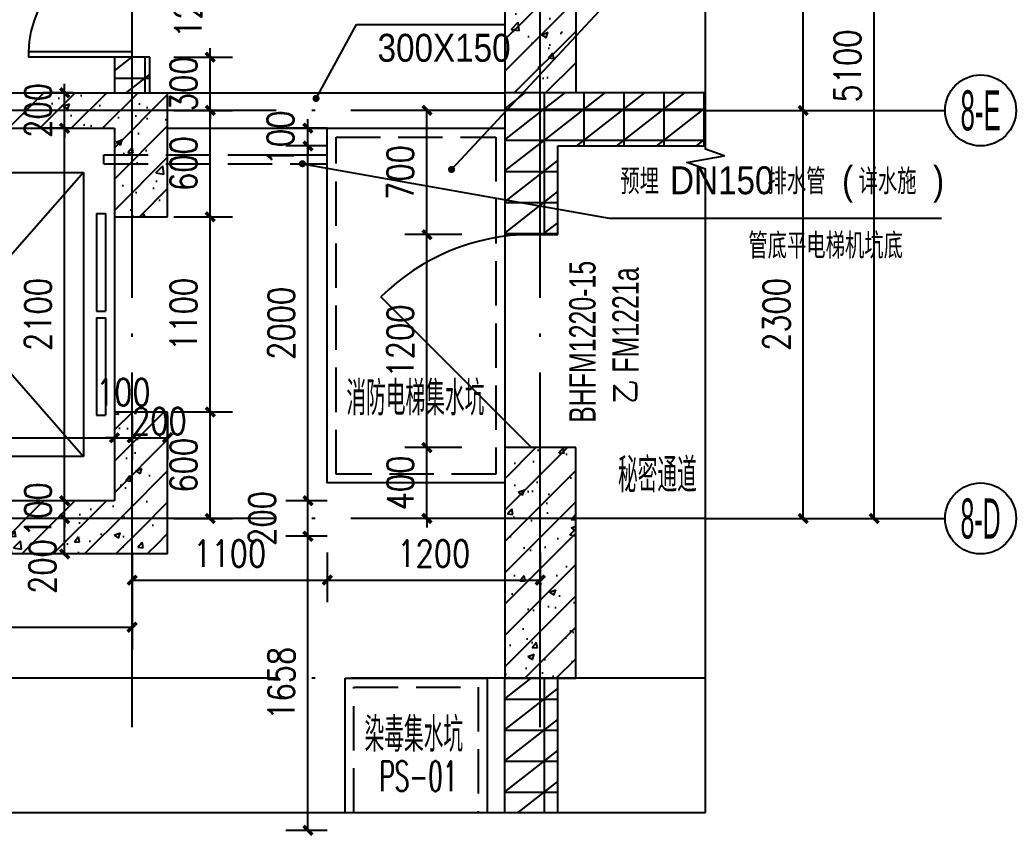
# Model space of a CAD drawing. Extents: x 718358 to 1668613, y -348838 to -159582.
# Drawn here: x 762019 to 767634, y -245596 to -240996 of the extents above; entities that cross this region are included whole.
import ezdxf
from ezdxf.enums import TextEntityAlignment as Align

# ---------------------------------------------------------------- set-up
doc = ezdxf.new("R2010")
doc.units = 0
doc.header["$LTSCALE"] = 1000
doc.linetypes.add('DASH', pattern=[0.35, 0.25, -0.1])
doc.linetypes.add('DOTE', pattern=[2.42, 2, -0.2, 0.02, -0.2])
for name, color, linetype in [('地下室排水', 44, 'Continuous'), ('建-墙体', 2, 'Continuous'), ('建-尺寸', 73, 'Continuous'), ('建-引出', 3, 'Continuous'), ('建-影线', 8, 'Continuous'), ('建-房间名', 7, 'Continuous'), ('建-柱子', 6, 'Continuous'), ('建-楼梯', 4, 'Continuous'), ('建-符号', 3, 'Continuous'), ('建-符号说明', 7, 'Continuous'), ('建-轴标', 3, 'Continuous'), ('建-轴网', 14, 'DOTE'), ('建-门', 4, 'Continuous'), ('建-门窗', 4, 'Continuous'), ('建-门窗-编号', 7, 'Continuous')]:
    doc.layers.add(name, color=color, linetype=linetype)
doc.styles.add('_TCH_AXIS', font='gt宽度调整.shx', dxfattribs={"bigfont": 'gt国标汉字.shx'})
doc.styles.add('_TCH_DIM', font='gt单线西文.shx', dxfattribs={"width": 0.8, "bigfont": 'gt单线中文.shx'})
doc.styles.add('_TCH_WINDOW', font='gt单线西文.shx', dxfattribs={"height": 3.5, "bigfont": 'gt单线中文.shx'})
doc.styles.add('DIM_FONT', font='SIMPLEX.shx', dxfattribs={"width": 0.8, "bigfont": 'GBCBIG.shx'})
doc.dimstyles.new('DIMN50', dxfattribs={"dimscale": 0.5, "dimtxt": 300, "dimasz": 100, "dimexe": 250, "dimexo": 300, "dimgap": 150, "dimtad": 1, "dimdec": 0, "dimzin": 0, "dimdsep": 46, "dimtxsty": 'DIM_FONT', "dimblk": 'ARCHTICK', "dimcen": 0.09, "dimdle": 1, "dimclrt": 7, "dimazin": 2, "dimtfac": 1, "dimtdec": 0, "dimtix": 1, "dimtmove": 2, "dimatfit": 3, "dimldrblk": 'ARCHTICK', "dimfxl": 1, "dimtolj": 1, "dimtzin": 0, "dimarcsym": 0})
pattern_1 = [(45, (0, 0), (-88.388348, 88.388348), []), (50, (0, 0), (358.63009, -31.37607), [37.5, -412.5]), (355, (0, 0), (-69.37567, 376.09607), [30, -330]), (100.4514, (29.9, -2.6), (289.25469, 344.71977), [31.8701, -350.57106]), (46.1842, (0, 100), (533.62052, -82.7595), [56.25, -618.75]), (96.6356, (44.47, 93.1), (467.33135, 487.05894), [47.80514, -525.8565]), (351.1842, (0, 100), (467.33097, 487.0593), [45, -495]), (21, (50, 75), (298.45353, -201.30945), [37.5, -412.5]), (326, (50, 75), (121.65767, 362.57502), [30, -330]), (71.4514, (74.87, 58.22), (420.11131, 161.26525), [31.8701, -350.57106]), (37.5, (0, 0), (6.079928, 166.446927), [0, -326, 0, -335, 0, -331.25]), (7.5, (0, 0), (131.53477, 197.205856), [0, -191, 0, -318.5, 0, -126.25]), (327.5, (-111.5, 0), (266.911218, -11.277436), [0, -125, 0, -390, 0, -517.5]), (317.5, (-161.5, 0), (291.593085, 50.05249), [0, -162.5, 0, -259, 0, -367.5])]
pattern_2 = [(0, (0, 0), (0, 175), []), (37.875, (200, 0), (-84.807639, 109.038328), []), (90, (200, 0), (-225, 1e-14), [])]

# ---------------------------------------------------------------- blocks, each defined once
blk = doc.blocks.new('_ArchTick')
at = {"color": 0, "linetype": 'ByBlock', "const_width": 0.4}
blk.add_lwpolyline([(-0.5, -0.5), (0.5, 0.5)], dxfattribs=at)
blk = doc.blocks.new('*D3057')
at = {"layer": 'Defpoints', "color": 0, "transparency": 16777216}
for p in [(762271.4, -243806.6), (762468.7, -243806.6), (762468.7, -244006.5)]:
    blk.add_point(p, dxfattribs=at)
at = {"layer": '建-尺寸', "color": 0, "lineweight": -2, "transparency": 16777216}
for p, q in [((762318.7, -243806.6), (762146.4, -243806.6)), ((762271.4, -244007), (762271.4, -243806.1)), ((762318.7, -244006.5), (762146.4, -244006.5))]:
    blk.add_line(p, q, dxfattribs=at)
at = {"layer": '建-尺寸', "color": 0, "lineweight": -2, "transparency": 16777216, "xscale": 50, "yscale": 50, "zscale": 50}
for p, rotation in [((762271.4, -243806.6), 90), ((762271.4, -244006.5), 270)]:
    blk.add_blockref('_ArchTick', p, dxfattribs=dict(at, rotation=rotation))
at = {"layer": '建-尺寸', "color": 7, "transparency": 16777216, "insert": (762146.4, -244077.4), "char_height": 150, "attachment_point": 5, "rotation": 90, "style": 'DIM_FONT'}
blk.add_mtext('\\A1;200', dxfattribs=at)
blk = doc.blocks.new('*D3058')
at = {"layer": 'Defpoints', "color": 0, "transparency": 16777216}
for p in [(762271.4, -243706.5), (762468.7, -243706.5), (762468.7, -243806.6)]:
    blk.add_point(p, dxfattribs=at)
at = {"layer": '建-尺寸', "color": 0, "lineweight": -2, "transparency": 16777216}
for p, q in [((762271.4, -243706.5), (762271.4, -243656.5)), ((762318.7, -243706.5), (762146.4, -243706.5)), ((762271.4, -243806.6), (762271.4, -243706.5)), ((762318.7, -243806.6), (762146.4, -243806.6)), ((762271.4, -243806.6), (762271.4, -243856.6))]:
    blk.add_line(p, q, dxfattribs=at)
at = {"layer": '建-尺寸', "color": 0, "lineweight": -2, "transparency": 16777216, "xscale": 50, "yscale": 50, "zscale": 50}
for p, rotation in [((762271.4, -243706.5), 270), ((762271.4, -243806.6), 90)]:
    blk.add_blockref('_ArchTick', p, dxfattribs=dict(at, rotation=rotation))
at = {"layer": '建-尺寸', "color": 7, "transparency": 16777216, "insert": (762121.4, -243756.6), "char_height": 150, "attachment_point": 5, "rotation": 90, "style": 'DIM_FONT'}
blk.add_mtext('\\A1;100', dxfattribs=at)
blk = doc.blocks.new('*D3059')
at = {"layer": 'Defpoints', "color": 0, "transparency": 16777216}
for p in [(762271.4, -241606.5), (762468.7, -241606.5), (762468.7, -243706.5)]:
    blk.add_point(p, dxfattribs=at)
at = {"layer": '建-尺寸', "color": 0, "lineweight": -2, "transparency": 16777216}
for p, q in [((762318.7, -241606.5), (762146.4, -241606.5)), ((762271.4, -243707), (762271.4, -241606)), ((762318.7, -243706.5), (762146.4, -243706.5))]:
    blk.add_line(p, q, dxfattribs=at)
at = {"layer": '建-尺寸', "color": 0, "lineweight": -2, "transparency": 16777216, "xscale": 50, "yscale": 50, "zscale": 50}
for p, rotation in [((762271.4, -241606.5), 90), ((762271.4, -243706.5), 270)]:
    blk.add_blockref('_ArchTick', p, dxfattribs=dict(at, rotation=rotation))
at = {"layer": '建-尺寸', "color": 7, "transparency": 16777216, "insert": (762121.4, -242656.5), "char_height": 150, "attachment_point": 5, "rotation": 90, "style": 'DIM_FONT'}
blk.add_mtext('\\A1;2100', dxfattribs=at)
blk = doc.blocks.new('*D3060')
at = {"layer": 'Defpoints', "color": 0, "transparency": 16777216}
for p in [(762271.4, -241406.5), (762468.7, -241406.5), (762468.7, -241606.5)]:
    blk.add_point(p, dxfattribs=at)
at = {"layer": '建-尺寸', "color": 0, "lineweight": -2, "transparency": 16777216}
for p, q in [((762271.4, -241406.5), (762271.4, -241356.5)), ((762318.7, -241406.5), (762146.4, -241406.5)), ((762271.4, -241606.5), (762271.4, -241406.5)), ((762318.7, -241606.5), (762146.4, -241606.5)), ((762271.4, -241606.5), (762271.4, -241656.5))]:
    blk.add_line(p, q, dxfattribs=at)
at = {"layer": '建-尺寸', "color": 0, "lineweight": -2, "transparency": 16777216, "xscale": 50, "yscale": 50, "zscale": 50}
for p, rotation in [((762271.4, -241406.5), 270), ((762271.4, -241606.5), 90)]:
    blk.add_blockref('_ArchTick', p, dxfattribs=dict(at, rotation=rotation))
at = {"layer": '建-尺寸', "color": 7, "transparency": 16777216, "insert": (762121.4, -241506.5), "char_height": 150, "attachment_point": 5, "rotation": 90, "style": 'DIM_FONT'}
blk.add_mtext('\\A1;200', dxfattribs=at)
blk = doc.blocks.new('*D3067')
at = {"layer": 'Defpoints', "color": 0, "transparency": 16777216}
for p in [(760451.9, -243075.4), (762551.9, -243075.4), (762551.9, -243351.7)]:
    blk.add_point(p, dxfattribs=at)
at = {"layer": '建-尺寸', "color": 0, "lineweight": -2, "transparency": 16777216}
for p, q in [((760451.9, -243225.4), (760451.9, -243476.7)), ((762551.9, -243225.4), (762551.9, -243476.7)), ((760451.4, -243351.7), (762552.4, -243351.7))]:
    blk.add_line(p, q, dxfattribs=at)
at = {"layer": '建-尺寸', "color": 0, "lineweight": -2, "transparency": 16777216, "xscale": 50, "yscale": 50, "zscale": 50, "rotation": 180}
blk.add_blockref('_ArchTick', (760451.9, -243351.7), dxfattribs=at)
at = {"layer": '建-尺寸', "color": 0, "lineweight": -2, "transparency": 16777216, "xscale": 50, "yscale": 50, "zscale": 50}
blk.add_blockref('_ArchTick', (762551.9, -243351.7), dxfattribs=at)
at = {"layer": '建-尺寸', "color": 7, "transparency": 16777216, "insert": (761501.9, -243201.7), "char_height": 150, "attachment_point": 5, "style": 'DIM_FONT'}
blk.add_mtext('\\A1;2100', dxfattribs=at)
blk = doc.blocks.new('*D3068')
at = {"layer": 'Defpoints', "color": 0, "transparency": 16777216}
for p in [(762551.9, -243075.4), (762651.9, -243075.4), (762651.9, -243351.7)]:
    blk.add_point(p, dxfattribs=at)
at = {"layer": '建-尺寸', "color": 0, "lineweight": -2, "transparency": 16777216}
for p, q in [((762551.9, -243225.4), (762551.9, -243476.7)), ((762651.9, -243225.4), (762651.9, -243476.7)), ((762551.9, -243351.7), (762501.9, -243351.7)), ((762551.9, -243351.7), (762651.9, -243351.7)), ((762651.9, -243351.7), (762701.9, -243351.7))]:
    blk.add_line(p, q, dxfattribs=at)
at = {"layer": '建-尺寸', "color": 0, "lineweight": -2, "transparency": 16777216, "xscale": 50, "yscale": 50, "zscale": 50}
blk.add_blockref('_ArchTick', (762551.9, -243351.7), dxfattribs=at)
at = {"layer": '建-尺寸', "color": 0, "lineweight": -2, "transparency": 16777216, "xscale": 50, "yscale": 50, "zscale": 50, "rotation": 180}
blk.add_blockref('_ArchTick', (762651.9, -243351.7), dxfattribs=at)
at = {"layer": '建-尺寸', "color": 7, "transparency": 16777216, "insert": (762601.9, -243094.2), "char_height": 150, "attachment_point": 5, "style": 'DIM_FONT'}
blk.add_mtext('\\A1;100', dxfattribs=at)
blk = doc.blocks.new('*D3069')
at = {"layer": 'Defpoints', "color": 0, "transparency": 16777216}
for p in [(762651.9, -243075.4), (762851.9, -243075.4), (762851.9, -243351.7)]:
    blk.add_point(p, dxfattribs=at)
at = {"layer": '建-尺寸', "color": 0, "lineweight": -2, "transparency": 16777216}
for p, q in [((762651.9, -243225.4), (762651.9, -243476.7)), ((762851.9, -243225.4), (762851.9, -243476.7)), ((762651.4, -243351.7), (762852.4, -243351.7))]:
    blk.add_line(p, q, dxfattribs=at)
at = {"layer": '建-尺寸', "color": 0, "lineweight": -2, "transparency": 16777216, "xscale": 50, "yscale": 50, "zscale": 50, "rotation": 180}
blk.add_blockref('_ArchTick', (762651.9, -243351.7), dxfattribs=at)
at = {"layer": '建-尺寸', "color": 0, "lineweight": -2, "transparency": 16777216, "xscale": 50, "yscale": 50, "zscale": 50}
blk.add_blockref('_ArchTick', (762851.9, -243351.7), dxfattribs=at)
at = {"layer": '建-尺寸', "color": 7, "transparency": 16777216, "insert": (762805.4, -243257.2), "char_height": 150, "attachment_point": 5, "style": 'DIM_FONT'}
blk.add_mtext('\\A1;200', dxfattribs=at)
blk = doc.blocks.new('*D3070')
at = {"layer": 'Defpoints', "color": 0, "transparency": 16777216}
for p in [(762737.3, -243206), (763092.1, -243206), (762737.3, -243806.3)]:
    blk.add_point(p, dxfattribs=at)
at = {"layer": '建-尺寸', "color": 0, "lineweight": -2, "transparency": 16777216}
for p, q in [((762887.3, -243206), (763217.1, -243206)), ((763092.1, -243806.8), (763092.1, -243205.5)), ((762887.3, -243806.3), (763217.1, -243806.3))]:
    blk.add_line(p, q, dxfattribs=at)
at = {"layer": '建-尺寸', "color": 0, "lineweight": -2, "transparency": 16777216, "xscale": 50, "yscale": 50, "zscale": 50}
for p, rotation in [((763092.1, -243206), 90), ((763092.1, -243806.3), 270)]:
    blk.add_blockref('_ArchTick', p, dxfattribs=dict(at, rotation=rotation))
at = {"layer": '建-尺寸', "color": 7, "transparency": 16777216, "insert": (762942.1, -243506.2), "char_height": 150, "attachment_point": 5, "rotation": 90, "style": 'DIM_FONT'}
blk.add_mtext('\\A1;600', dxfattribs=at)
blk = doc.blocks.new('*D3071')
at = {"layer": 'Defpoints', "color": 0, "transparency": 16777216}
for p in [(762737.3, -242106), (763092.1, -242106), (762737.3, -243206)]:
    blk.add_point(p, dxfattribs=at)
at = {"layer": '建-尺寸', "color": 0, "lineweight": -2, "transparency": 16777216}
for p, q in [((762887.3, -242106), (763217.1, -242106)), ((763092.1, -243206.5), (763092.1, -242105.5)), ((762887.3, -243206), (763217.1, -243206))]:
    blk.add_line(p, q, dxfattribs=at)
at = {"layer": '建-尺寸', "color": 0, "lineweight": -2, "transparency": 16777216, "xscale": 50, "yscale": 50, "zscale": 50}
for p, rotation in [((763092.1, -242106), 90), ((763092.1, -243206), 270)]:
    blk.add_blockref('_ArchTick', p, dxfattribs=dict(at, rotation=rotation))
at = {"layer": '建-尺寸', "color": 7, "transparency": 16777216, "insert": (762942.1, -242656), "char_height": 150, "attachment_point": 5, "rotation": 90, "style": 'DIM_FONT'}
blk.add_mtext('\\A1;1100', dxfattribs=at)
blk = doc.blocks.new('*D3072')
at = {"layer": 'Defpoints', "color": 0, "transparency": 16777216}
for p in [(762737.3, -241506.3), (763092.1, -241506.3), (762737.3, -242106)]:
    blk.add_point(p, dxfattribs=at)
at = {"layer": '建-尺寸', "color": 0, "lineweight": -2, "transparency": 16777216}
for p, q in [((762887.3, -241506.3), (763217.1, -241506.3)), ((763092.1, -242106.5), (763092.1, -241505.8)), ((762887.3, -242106), (763217.1, -242106))]:
    blk.add_line(p, q, dxfattribs=at)
at = {"layer": '建-尺寸', "color": 0, "lineweight": -2, "transparency": 16777216, "xscale": 50, "yscale": 50, "zscale": 50}
for p, rotation in [((763092.1, -241506.3), 90), ((763092.1, -242106), 270)]:
    blk.add_blockref('_ArchTick', p, dxfattribs=dict(at, rotation=rotation))
at = {"layer": '建-尺寸', "color": 7, "transparency": 16777216, "insert": (762942.1, -241806.2), "char_height": 150, "attachment_point": 5, "rotation": 90, "style": 'DIM_FONT'}
blk.add_mtext('\\A1;600', dxfattribs=at)
blk = doc.blocks.new('*D3073')
at = {"layer": 'Defpoints', "color": 0, "transparency": 16777216}
for p in [(762737.3, -241206), (763092.1, -241206), (762737.3, -241506.3)]:
    blk.add_point(p, dxfattribs=at)
at = {"layer": '建-尺寸', "color": 0, "lineweight": -2, "transparency": 16777216}
for p, q in [((763092.1, -241206), (763092.1, -241156)), ((762887.3, -241206), (763217.1, -241206)), ((763092.1, -241506.3), (763092.1, -241206)), ((762887.3, -241506.3), (763217.1, -241506.3)), ((763092.1, -241506.3), (763092.1, -241556.3))]:
    blk.add_line(p, q, dxfattribs=at)
at = {"layer": '建-尺寸', "color": 0, "lineweight": -2, "transparency": 16777216, "xscale": 50, "yscale": 50, "zscale": 50}
for p, rotation in [((763092.1, -241206), 270), ((763092.1, -241506.3), 90)]:
    blk.add_blockref('_ArchTick', p, dxfattribs=dict(at, rotation=rotation))
at = {"layer": '建-尺寸', "color": 7, "transparency": 16777216, "insert": (762942.1, -241356.2), "char_height": 150, "attachment_point": 5, "rotation": 90, "style": 'DIM_FONT'}
blk.add_mtext('\\A1;300', dxfattribs=at)
blk = doc.blocks.new('*D3074')
at = {"layer": 'Defpoints', "color": 0, "transparency": 16777216}
for p in [(762737.3, -240006), (763092.1, -240006), (762737.3, -241206)]:
    blk.add_point(p, dxfattribs=at)
at = {"layer": '建-尺寸', "color": 0, "lineweight": -2, "transparency": 16777216}
for p, q in [((762887.3, -240006), (763217.1, -240006)), ((763092.1, -240005.5), (763092.1, -240617.3)), ((763092.1, -241206.5), (763092.1, -241167.3)), ((762887.3, -241206), (763217.1, -241206))]:
    blk.add_line(p, q, dxfattribs=at)
at = {"layer": '建-尺寸', "color": 0, "lineweight": -2, "transparency": 16777216, "xscale": 50, "yscale": 50, "zscale": 50}
for p, rotation in [((763092.1, -240006), 90), ((763092.1, -241206), 270)]:
    blk.add_blockref('_ArchTick', p, dxfattribs=dict(at, rotation=rotation))
at = {"layer": '建-尺寸', "color": 7, "transparency": 16777216, "insert": (762967.1, -240892.3), "char_height": 150, "attachment_point": 5, "rotation": 90, "style": 'DIM_FONT'}
blk.add_mtext('\\A1;1200', dxfattribs=at)
blk = doc.blocks.new('*D3084')
at = {"layer": 'Defpoints', "color": 0, "transparency": 16777216}
for p in [(760351.9, -244006.5), (762651.9, -244006.5), (762651.9, -244419.6)]:
    blk.add_point(p, dxfattribs=at)
at = {"layer": '建-尺寸', "color": 0, "lineweight": -2, "transparency": 16777216}
for p, q in [((760351.9, -244156.5), (760351.9, -244544.6)), ((762651.9, -244156.5), (762651.9, -244544.6)), ((760351.4, -244419.6), (762652.4, -244419.6))]:
    blk.add_line(p, q, dxfattribs=at)
at = {"layer": '建-尺寸', "color": 0, "lineweight": -2, "transparency": 16777216, "xscale": 50, "yscale": 50, "zscale": 50, "rotation": 180}
blk.add_blockref('_ArchTick', (760351.9, -244419.6), dxfattribs=at)
at = {"layer": '建-尺寸', "color": 0, "lineweight": -2, "transparency": 16777216, "xscale": 50, "yscale": 50, "zscale": 50}
blk.add_blockref('_ArchTick', (762651.9, -244419.6), dxfattribs=at)
at = {"layer": '建-尺寸', "color": 7, "transparency": 16777216, "insert": (761501.9, -244269.6), "char_height": 150, "attachment_point": 5, "style": 'DIM_FONT'}
blk.add_mtext('\\A1;2300', dxfattribs=at)
blk = doc.blocks.new('*D3089')
at = {"layer": 'Defpoints', "color": 0, "transparency": 16777216}
for p in [(764313.5, -241506.3), (764660.1, -241506.3), (764660.1, -242206.3)]:
    blk.add_point(p, dxfattribs=at)
at = {"layer": '建-尺寸', "color": 0, "lineweight": -2, "transparency": 16777216}
for p, q in [((764510.1, -241506.3), (764188.5, -241506.3)), ((764313.5, -242206.8), (764313.5, -241505.8)), ((764510.1, -242206.3), (764188.5, -242206.3))]:
    blk.add_line(p, q, dxfattribs=at)
at = {"layer": '建-尺寸', "color": 0, "lineweight": -2, "transparency": 16777216, "xscale": 50, "yscale": 50, "zscale": 50}
for p, rotation in [((764313.5, -241506.3), 90), ((764313.5, -242206.3), 270)]:
    blk.add_blockref('_ArchTick', p, dxfattribs=dict(at, rotation=rotation))
at = {"layer": '建-尺寸', "color": 7, "transparency": 16777216, "insert": (764163.5, -241856.3), "char_height": 150, "attachment_point": 5, "rotation": 90, "style": 'DIM_FONT'}
blk.add_mtext('\\A1;700', dxfattribs=at)
blk = doc.blocks.new('*D3090')
at = {"layer": 'Defpoints', "color": 0, "transparency": 16777216}
for p in [(764313.5, -242206.3), (764660.1, -242206.3), (764660.1, -243406.3)]:
    blk.add_point(p, dxfattribs=at)
at = {"layer": '建-尺寸', "color": 0, "lineweight": -2, "transparency": 16777216}
for p, q in [((764510.1, -242206.3), (764188.5, -242206.3)), ((764313.5, -243406.8), (764313.5, -242205.8)), ((764510.1, -243406.3), (764188.5, -243406.3))]:
    blk.add_line(p, q, dxfattribs=at)
at = {"layer": '建-尺寸', "color": 0, "lineweight": -2, "transparency": 16777216, "xscale": 50, "yscale": 50, "zscale": 50}
for p, rotation in [((764313.5, -242206.3), 90), ((764313.5, -243406.3), 270)]:
    blk.add_blockref('_ArchTick', p, dxfattribs=dict(at, rotation=rotation))
at = {"layer": '建-尺寸', "color": 7, "transparency": 16777216, "insert": (764163.5, -242806.3), "char_height": 150, "attachment_point": 5, "rotation": 90, "style": 'DIM_FONT'}
blk.add_mtext('\\A1;1200', dxfattribs=at)
blk = doc.blocks.new('*D3091')
at = {"layer": 'Defpoints', "color": 0, "transparency": 16777216}
for p in [(764313.5, -243406.3), (764660.1, -243406.3), (764660.1, -243806.3)]:
    blk.add_point(p, dxfattribs=at)
at = {"layer": '建-尺寸', "color": 0, "lineweight": -2, "transparency": 16777216}
for p, q in [((764313.5, -243406.3), (764313.5, -243356.3)), ((764510.1, -243406.3), (764188.5, -243406.3)), ((764313.5, -243806.3), (764313.5, -243406.3)), ((764510.1, -243806.3), (764188.5, -243806.3)), ((764313.5, -243806.3), (764313.5, -243856.3))]:
    blk.add_line(p, q, dxfattribs=at)
at = {"layer": '建-尺寸', "color": 0, "lineweight": -2, "transparency": 16777216, "xscale": 50, "yscale": 50, "zscale": 50}
for p, rotation in [((764313.5, -243406.3), 270), ((764313.5, -243806.3), 90)]:
    blk.add_blockref('_ArchTick', p, dxfattribs=dict(at, rotation=rotation))
at = {"layer": '建-尺寸', "color": 7, "transparency": 16777216, "insert": (764163.5, -243606.3), "char_height": 150, "attachment_point": 5, "rotation": 90, "style": 'DIM_FONT'}
blk.add_mtext('\\A1;400', dxfattribs=at)
blk = doc.blocks.new('*D3092')
at = {"layer": 'Defpoints', "color": 0, "transparency": 16777216}
for p in [(762651.9, -243847.4), (763751.9, -243847.4), (763751.9, -244153.6)]:
    blk.add_point(p, dxfattribs=at)
at = {"layer": '建-尺寸', "color": 0, "lineweight": -2, "transparency": 16777216}
for p, q in [((762651.9, -243997.4), (762651.9, -244278.6)), ((763751.9, -243997.4), (763751.9, -244278.6)), ((762651.4, -244153.6), (763752.4, -244153.6))]:
    blk.add_line(p, q, dxfattribs=at)
at = {"layer": '建-尺寸', "color": 0, "lineweight": -2, "transparency": 16777216, "xscale": 50, "yscale": 50, "zscale": 50, "rotation": 180}
blk.add_blockref('_ArchTick', (762651.9, -244153.6), dxfattribs=at)
at = {"layer": '建-尺寸', "color": 0, "lineweight": -2, "transparency": 16777216, "xscale": 50, "yscale": 50, "zscale": 50}
blk.add_blockref('_ArchTick', (763751.9, -244153.6), dxfattribs=at)
at = {"layer": '建-尺寸', "color": 7, "transparency": 16777216, "insert": (763201.9, -244003.6), "char_height": 150, "attachment_point": 5, "style": 'DIM_FONT'}
blk.add_mtext('\\A1;1100', dxfattribs=at)
blk = doc.blocks.new('*D3093')
at = {"layer": 'Defpoints', "color": 0, "transparency": 16777216}
for p in [(763751.9, -243847.4), (764951.9, -243847.4), (764951.9, -244153.6)]:
    blk.add_point(p, dxfattribs=at)
at = {"layer": '建-尺寸', "color": 0, "lineweight": -2, "transparency": 16777216}
for p, q in [((763751.9, -243997.4), (763751.9, -244278.6)), ((764951.9, -243997.4), (764951.9, -244278.6)), ((763751.4, -244153.6), (764952.4, -244153.6))]:
    blk.add_line(p, q, dxfattribs=at)
at = {"layer": '建-尺寸', "color": 0, "lineweight": -2, "transparency": 16777216, "xscale": 50, "yscale": 50, "zscale": 50, "rotation": 180}
blk.add_blockref('_ArchTick', (763751.9, -244153.6), dxfattribs=at)
at = {"layer": '建-尺寸', "color": 0, "lineweight": -2, "transparency": 16777216, "xscale": 50, "yscale": 50, "zscale": 50}
blk.add_blockref('_ArchTick', (764951.9, -244153.6), dxfattribs=at)
at = {"layer": '建-尺寸', "color": 7, "transparency": 16777216, "insert": (764351.9, -244003.6), "char_height": 150, "attachment_point": 5, "style": 'DIM_FONT'}
blk.add_mtext('\\A1;1200', dxfattribs=at)
blk = doc.blocks.new('*D3193')
at = {"layer": 'Defpoints', "color": 0, "transparency": 16777216}
for p in [(763642.8, -241606.3), (763901.6, -241606.3), (763901.6, -241706.5)]:
    blk.add_point(p, dxfattribs=at)
at = {"layer": '建-尺寸', "color": 0, "lineweight": -2, "transparency": 16777216}
for p, q in [((763642.8, -241606.3), (763642.8, -241556.3)), ((763751.6, -241606.3), (763517.8, -241606.3)), ((763642.8, -241706.5), (763642.8, -241606.3)), ((763751.6, -241706.5), (763517.8, -241706.5)), ((763642.8, -241706.5), (763642.8, -241756.5))]:
    blk.add_line(p, q, dxfattribs=at)
at = {"layer": '建-尺寸', "color": 0, "lineweight": -2, "transparency": 16777216, "xscale": 50, "yscale": 50, "zscale": 50}
for p, rotation in [((763642.8, -241606.3), 270), ((763642.8, -241706.5), 90)]:
    blk.add_blockref('_ArchTick', p, dxfattribs=dict(at, rotation=rotation))
at = {"layer": '建-尺寸', "color": 7, "transparency": 16777216, "insert": (763487.8, -241661.7), "char_height": 150, "attachment_point": 5, "rotation": 90, "style": 'DIM_FONT'}
blk.add_mtext('\\A1;100', dxfattribs=at)
blk = doc.blocks.new('*D3194')
at = {"layer": 'Defpoints', "color": 0, "transparency": 16777216}
for p in [(763642.8, -241706.5), (763901.6, -241706.5), (763901.6, -243706.3)]:
    blk.add_point(p, dxfattribs=at)
at = {"layer": '建-尺寸', "color": 0, "lineweight": -2, "transparency": 16777216}
for p, q in [((763751.6, -241706.5), (763517.8, -241706.5)), ((763642.8, -243706.8), (763642.8, -241706)), ((763751.6, -243706.3), (763517.8, -243706.3))]:
    blk.add_line(p, q, dxfattribs=at)
at = {"layer": '建-尺寸', "color": 0, "lineweight": -2, "transparency": 16777216, "xscale": 50, "yscale": 50, "zscale": 50}
for p, rotation in [((763642.8, -241706.5), 90), ((763642.8, -243706.3), 270)]:
    blk.add_blockref('_ArchTick', p, dxfattribs=dict(at, rotation=rotation))
at = {"layer": '建-尺寸', "color": 7, "transparency": 16777216, "insert": (763492.8, -242706.4), "char_height": 150, "attachment_point": 5, "rotation": 90, "style": 'DIM_FONT'}
blk.add_mtext('\\A1;2000', dxfattribs=at)
blk = doc.blocks.new('*D3195')
at = {"layer": 'Defpoints', "color": 0, "transparency": 16777216}
for p in [(763642.8, -243706.3), (763901.6, -243706.3), (763901.6, -243906.3)]:
    blk.add_point(p, dxfattribs=at)
at = {"layer": '建-尺寸', "color": 0, "lineweight": -2, "transparency": 16777216}
for p, q in [((763751.6, -243706.3), (763517.8, -243706.3)), ((763642.8, -243906.8), (763642.8, -243705.8)), ((763751.6, -243906.3), (763517.8, -243906.3))]:
    blk.add_line(p, q, dxfattribs=at)
at = {"layer": '建-尺寸', "color": 0, "lineweight": -2, "transparency": 16777216, "xscale": 50, "yscale": 50, "zscale": 50}
for p, rotation in [((763642.8, -243706.3), 90), ((763642.8, -243906.3), 270)]:
    blk.add_blockref('_ArchTick', p, dxfattribs=dict(at, rotation=rotation))
at = {"layer": '建-尺寸', "color": 7, "transparency": 16777216, "insert": (763385.3, -243806.3), "char_height": 150, "attachment_point": 5, "rotation": 90, "style": 'DIM_FONT'}
blk.add_mtext('\\A1;200', dxfattribs=at)
blk = doc.blocks.new('*D3196')
at = {"layer": 'Defpoints', "color": 0, "transparency": 16777216}
for p in [(763642.8, -243906.3), (763901.6, -243906.3), (763901.6, -245564.4)]:
    blk.add_point(p, dxfattribs=at)
at = {"layer": '建-尺寸', "color": 0, "lineweight": -2, "transparency": 16777216}
for p, q in [((763751.6, -243906.3), (763517.8, -243906.3)), ((763642.8, -245564.9), (763642.8, -243905.8)), ((763751.6, -245564.4), (763517.8, -245564.4))]:
    blk.add_line(p, q, dxfattribs=at)
at = {"layer": '建-尺寸', "color": 0, "lineweight": -2, "transparency": 16777216, "xscale": 50, "yscale": 50, "zscale": 50}
for p, rotation in [((763642.8, -243906.3), 90), ((763642.8, -245564.4), 270)]:
    blk.add_blockref('_ArchTick', p, dxfattribs=dict(at, rotation=rotation))
at = {"layer": '建-尺寸', "color": 7, "transparency": 16777216, "insert": (763492.8, -244735.4), "char_height": 150, "attachment_point": 5, "rotation": 90, "style": 'DIM_FONT'}
blk.add_mtext('\\A1;1658', dxfattribs=at)
blk = doc.blocks.new('*D3250')
at = {"layer": 'Defpoints', "color": 0, "transparency": 16777216}
for p in [(766459.4, -238706.3), (766833.7, -238706.3), (766459.4, -243806.3)]:
    blk.add_point(p, dxfattribs=at)
at = {"layer": '建-尺寸', "color": 0, "lineweight": -2, "transparency": 16777216}
for p, q in [((766609.4, -238706.3), (766958.7, -238706.3)), ((766833.7, -243806.8), (766833.7, -238705.8)), ((766609.4, -243806.3), (766958.7, -243806.3))]:
    blk.add_line(p, q, dxfattribs=at)
at = {"layer": '建-尺寸', "color": 0, "lineweight": -2, "transparency": 16777216, "xscale": 50, "yscale": 50, "zscale": 50}
for p, rotation in [((766833.7, -238706.3), 90), ((766833.7, -243806.3), 270)]:
    blk.add_blockref('_ArchTick', p, dxfattribs=dict(at, rotation=rotation))
at = {"layer": '建-尺寸', "color": 7, "transparency": 16777216, "insert": (766683.7, -241256.3), "char_height": 150, "attachment_point": 5, "rotation": 90, "style": 'DIM_FONT'}
blk.add_mtext('\\A1;5100', dxfattribs=at)
blk = doc.blocks.new('*D3251')
at = {"layer": 'Defpoints', "color": 0, "transparency": 16777216}
for p in [(765883.7, -238706.3), (766433.7, -238706.3), (765883.7, -241506.3)]:
    blk.add_point(p, dxfattribs=at)
at = {"layer": '建-尺寸', "color": 0, "lineweight": -2, "transparency": 16777216}
for p, q in [((766033.7, -238706.3), (766558.7, -238706.3)), ((766433.7, -241506.8), (766433.7, -238705.8)), ((766033.7, -241506.3), (766558.7, -241506.3))]:
    blk.add_line(p, q, dxfattribs=at)
at = {"layer": '建-尺寸', "color": 0, "lineweight": -2, "transparency": 16777216, "xscale": 50, "yscale": 50, "zscale": 50}
for p, rotation in [((766433.7, -238706.3), 90), ((766433.7, -241506.3), 270)]:
    blk.add_blockref('_ArchTick', p, dxfattribs=dict(at, rotation=rotation))
at = {"layer": '建-尺寸', "color": 7, "transparency": 16777216, "insert": (766283.7, -240106.3), "char_height": 150, "attachment_point": 5, "rotation": 90, "style": 'DIM_FONT'}
blk.add_mtext('\\A1;2800', dxfattribs=at)
blk = doc.blocks.new('*D3252')
at = {"layer": 'Defpoints', "color": 0, "transparency": 16777216}
for p in [(765883.7, -241506.3), (766433.7, -241506.3), (765883.7, -243806.3)]:
    blk.add_point(p, dxfattribs=at)
at = {"layer": '建-尺寸', "color": 0, "lineweight": -2, "transparency": 16777216}
for p, q in [((766033.7, -241506.3), (766558.7, -241506.3)), ((766433.7, -243806.8), (766433.7, -241505.8)), ((766033.7, -243806.3), (766558.7, -243806.3))]:
    blk.add_line(p, q, dxfattribs=at)
at = {"layer": '建-尺寸', "color": 0, "lineweight": -2, "transparency": 16777216, "xscale": 50, "yscale": 50, "zscale": 50}
for p, rotation in [((766433.7, -241506.3), 90), ((766433.7, -243806.3), 270)]:
    blk.add_blockref('_ArchTick', p, dxfattribs=dict(at, rotation=rotation))
at = {"layer": '建-尺寸', "color": 7, "transparency": 16777216, "insert": (766283.7, -242656.3), "char_height": 150, "attachment_point": 5, "rotation": 90, "style": 'DIM_FONT'}
blk.add_mtext('\\A1;2300', dxfattribs=at)

msp = doc.modelspace()

# ---------------------------------------------------------------- hatches: boundary and pattern name
at = {"layer": '建-影线'}
h = msp.add_hatch(dxfattribs=at)
h.set_pattern_fill('钢筋混凝土', color=256, scale=50, style=0)
h.set_pattern_definition(pattern_1)
h.paths.add_polyline_path([(765151.9, -239706.3), (764751.9, -239706.3), (764751.9, -241406.3), (765151.9, -241406.3)])
h = msp.add_hatch(dxfattribs=at)
h.set_pattern_fill('空心砖', color=256, scale=50, style=0)
h.set_pattern_definition(pattern_2)
h.paths.add_polyline_path([(762751.9, -241406.5), (762751.9, -241206.5), (762551.9, -241206.5), (762551.9, -241406.5)])
h = msp.add_hatch(dxfattribs=at)
h.set_pattern_fill('钢筋混凝土', color=256, scale=50, style=0)
h.set_pattern_definition(pattern_1)
h.paths.add_polyline_path([(760352, -241539.9), (760451.9, -241606.5), (762551.9, -241606.5), (762851.9, -241406.5), (760352.2, -241406.5)])
h = msp.add_hatch(dxfattribs=at)
h.set_pattern_fill('钢筋混凝土', color=256, scale=50, style=0)
h.set_pattern_definition(pattern_1)
h.paths.add_polyline_path([(762551.9, -241606.5), (762551.9, -242106.3), (762851.9, -242106.3), (762851.9, -241406.5)])
h = msp.add_hatch(dxfattribs=at)
h.set_pattern_fill('空心砖', color=256, scale=50, style=0)
h.set_pattern_definition(pattern_2)
h.paths.add_polyline_path([(765883.7, -241406.3), (764751.9, -241406.3), (765051.9, -241706.3), (765883.7, -241706.3)])
h = msp.add_hatch(dxfattribs=at)
h.set_pattern_fill('空心砖', color=256, scale=50, style=0)
h.set_pattern_definition(pattern_2)
h.paths.add_polyline_path([(764751.9, -241406.3), (764751.9, -242206.3), (765051.9, -242206.3), (765051.9, -241706.3)])
h = msp.add_hatch(dxfattribs=at)
h.set_pattern_fill('钢筋混凝土', color=256, scale=50, style=0)
h.set_pattern_definition(pattern_1)
h.paths.add_polyline_path([(762851.9, -244006.5), (762851.9, -243206.3), (762551.9, -243206.3), (762551.9, -243706.5)])
h = msp.add_hatch(dxfattribs=at)
h.set_pattern_fill('钢筋混凝土', color=256, scale=50, style=0)
h.set_pattern_definition(pattern_1)
h.paths.add_polyline_path([(765151.9, -243406.3), (764751.9, -243406.3), (764751.9, -244706.3), (765151.9, -244706.3)])
h = msp.add_hatch(dxfattribs=at)
h.set_pattern_fill('钢筋混凝土', color=256, scale=50, style=0)
h.set_pattern_definition(pattern_1)
h.paths.add_polyline_path([(762851.9, -244006.5), (762551.9, -243706.5), (760451.9, -243706.5), (760352, -243806.5), (760352.2, -244006.5)])
h = msp.add_hatch(dxfattribs=at)
h.set_pattern_fill('空心砖', color=256, scale=50, style=0)
h.set_pattern_definition(pattern_2)
h.paths.add_polyline_path([(765051.9, -245464.4), (765051.9, -244706.3), (764751.9, -244706.3), (764751.9, -245464.4)])

# ---------------------------------------------------------------- linework, layer by layer
at = {"layer": '地下室排水', "linetype": 'DASH'}
for p, q in [((762491.9, -241756.9), (763751.9, -241756.9)), ((762491.9, -241806.9), (762491.9, -241756.9)), ((762491.9, -241806.9), (763751.9, -241806.9))]:
    msp.add_line(p, q, dxfattribs=at)
at = {"layer": '地下室排水'}
for points in [[(763751.9, -241606.5), (764751.9, -241606.5), (764751.9, -243606.3), (763751.9, -243606.3), (763751.9, -241606.5)], [(763851.9, -244706.3), (764651.9, -244706.3), (764651.9, -245464.4)], [(763851.9, -245464.4), (763851.9, -244706.3)]]:
    msp.add_lwpolyline(points, dxfattribs=at)
at = {"layer": '地下室排水', "linetype": 'DASH'}
msp.add_lwpolyline([(763801.9, -241656.5), (764701.9, -241656.5), (764701.9, -243556.3), (763801.9, -243556.3)], close=True, dxfattribs=at)
msp.add_lwpolyline([(763901.9, -245464.4), (763901.9, -244756.3), (764601.9, -244756.3), (764601.9, -245464.4)], dxfattribs=at)
at = {"layer": '建-墙体'}
for p, q in [((762751.9, -241206.5), (762551.9, -241206.5)), ((762551.9, -241206.5), (762551.9, -241406.5)), ((762751.9, -241406.5), (762751.9, -241206.5)), ((764751.9, -241406.3), (765883.7, -241406.3)), ((764751.9, -241406.3), (764751.9, -242206.3)), ((765051.9, -241706.3), (765883.7, -241706.3)), ((765051.9, -242206.3), (765051.9, -241706.3)), ((764751.9, -242206.3), (765051.9, -242206.3)), ((764751.9, -245464.4), (764751.9, -244706.3)), ((765051.9, -245464.4), (765051.9, -244706.3))]:
    msp.add_line(p, q, dxfattribs=at)
at = {"layer": '建-引出'}
for p, q in [((764452.1, -241839.3), (765446.8, -240771.6)), ((763688.4, -241438.8), (763916.5, -241022.2)), ((763916.5, -241022.2), (764749.9, -241022.2)), ((763611.5, -241806.9), (765340.7, -242113.9)), ((765340.7, -242113.9), (767212.8, -242113.9))]:
    msp.add_line(p, q, dxfattribs=at)
at = {"layer": '建-引出', "const_width": 20}
for points in [[(763683.6, -241447.6, 1), (763693.2, -241430.1, 1)], [(763601.7, -241805.2, 1), (763621.4, -241808.7, 1)], [(764445.3, -241846.6, 1), (764458.9, -241832, 1)]]:
    msp.add_lwpolyline(points, format="xyb", close=True, dxfattribs=at)
at = {"layer": '建-柱子'}
for p, q in [((764751.9, -239706.3), (764751.9, -241406.3)), ((765151.9, -239706.3), (765151.9, -241406.3)), ((760352.2, -241406.5), (762851.9, -241406.5)), ((762851.9, -242106.3), (762851.9, -241406.5)), ((760451.9, -241606.5), (762551.9, -241606.5)), ((762551.9, -241606.5), (762551.9, -242106.3)), ((762551.9, -242106.3), (762851.9, -242106.3)), ((762851.9, -243206.3), (762551.9, -243206.3)), ((762551.9, -243206.3), (762551.9, -243706.5)), ((762851.9, -244006.5), (762851.9, -243206.3)), ((765051.9, -243406.3), (764751.9, -243406.3)), ((765151.9, -243406.3), (764751.9, -243406.3)), ((764751.9, -243406.3), (764751.9, -244706.3)), ((765151.9, -244706.3), (765151.9, -243406.3)), ((762551.9, -243706.5), (760451.9, -243706.5)), ((762851.9, -244006.5), (760352.2, -244006.5)), ((764751.9, -244706.3), (765051.9, -244706.3)), ((764751.9, -244706.3), (765151.9, -244706.3))]:
    msp.add_line(p, q, dxfattribs=at)
at = {"layer": '建-楼梯'}
for p, q in [((762851.9, -241406.5), (764751.9, -241406.5)), ((762851.9, -241606.5), (764751.9, -241606.5)), ((760976.9, -241856.3), (762376.9, -241856.3)), ((760976.9, -241856.3), (762376.9, -243456.3)), ((762376.9, -241856.3), (760976.9, -243456.3)), ((762376.9, -241856.3), (762376.9, -243456.3)), ((762376.9, -243456.3), (760976.9, -243456.3))]:
    msp.add_line(p, q, dxfattribs=at)
at = {"layer": '建-符号'}
for points in [[(765883.7, -245464.4), (765883.7, -241837.8), (765778.7, -241799.5), (765988.7, -241762.5), (765883.7, -241725.3), (765883.7, -238098.6)], [(752948.6, -245464.4), (759359.9, -245464.4), (759398.1, -245359.4), (759435.1, -245569.4), (759472.4, -245464.4), (765883.7, -245464.4)]]:
    msp.add_lwpolyline(points, dxfattribs=at)
at = {"layer": '建-轴标'}
for p, q in [((765883.7, -241506.3), (767233.7, -241506.3)), ((765883.7, -243806.3), (767233.7, -243806.3))]:
    msp.add_line(p, q, dxfattribs=at)
for centre in [(767433.7, -241506.3), (767433.7, -243806.3)]:
    msp.add_circle(centre, 200, dxfattribs=at)
at = {"layer": '建-轴网'}
for p, q in [((762651.9, -244983.5), (762651.9, -238098.6)), ((764951.9, -244983.5), (764951.9, -238098.6)), ((765883.7, -241506.3), (752948.6, -241506.3)), ((765883.7, -243806.3), (752948.6, -243806.3)), ((765883.7, -244706.3), (752948.6, -244706.3))]:
    msp.add_line(p, q, dxfattribs=at)
at = {"layer": '建-门'}
for p, q in [((762651.9, -241176.5), (762066.9, -241176.5)), ((762066.9, -241176.5), (762066.9, -241206.5)), ((762651.9, -241206.5), (762651.9, -241176.5)), ((762651.9, -241206.5), (762066.9, -241206.5))]:
    msp.add_line(p, q, dxfattribs=at)
msp.add_arc((762651.9, -241191.5), 585, 90, 178.5307, dxfattribs=at)
at = {"layer": '建-门窗'}
for p, q in [((762451.9, -242088), (762451.9, -242638)), ((762451.9, -242088), (762501.9, -242088)), ((762501.9, -242088), (762501.9, -242638)), ((762551.9, -242106.3), (762551.9, -243206.3)), ((764901.9, -243406.3), (764053.3, -242557.8)), ((762451.9, -242638), (762501.9, -242638)), ((762451.9, -242674.7), (762501.9, -242674.7)), ((762451.9, -242674.7), (762451.9, -243224.7)), ((762501.9, -242674.7), (762501.9, -243224.7)), ((762451.9, -243224.7), (762501.9, -243224.7))]:
    msp.add_line(p, q, dxfattribs=at)
msp.add_arc((764901.9, -243406.3), 1200, 90, 135, dxfattribs=at)

# ---------------------------------------------------------------- texts
at = {"layer": '建-引出', "style": '_TCH_DIM'}
for s, height, width, p in [('预埋', 143.31, 0.8, (765403.5, -241978.9)), ('DN150', 157.5, 0.888889, (765683.5, -241978.9)), ('排水管', 143.31, 0.8, (766232.8, -241978.9)), ('(', 157.5, 0.888889, (766652.8, -241978.9)), ('详水施', 143.31, 0.8, (766746.1, -241978.9)), (')', 157.5, 0.888889, (767166.1, -241978.9)), ('管底平电梯机坑底', 143.31, 0.8, (766124.8, -242341.4))]:
    msp.add_text(s, height=height, dxfattribs=dict(at, width=width)).set_placement(p)
at = {"layer": '建-房间名', "style": 'DIM_FONT'}
for s, height, width, p in [('消防电梯集水坑', 192.91, 0.8, (763859.2, -243225.5)), ('秘密通道', 192.91, 0.8, (765390.1, -243659.1)), ('染毒集水坑', 192.91, 0.8, (763961.9, -245121.1)), ('PS-01', 170, 0.564706, (764045.1, -245343.8))]:
    msp.add_text(s, height=height, dxfattribs=dict(at, width=width)).set_placement(p)
at = {"layer": '建-符号说明', "style": '_TCH_DIM', "width": 0.888889}
msp.add_text('300X150', height=157.5, dxfattribs=at).set_placement((764035.2, -241232.2))
at = {"layer": '建-轴标', "style": '_TCH_AXIS'}
for s, width, p, p2 in [('8-E', 0.355932, (767320.6, -241619.5), (767546.8, -241619.5)), ('8-D', 0.35, (767320.6, -243919.5), (767546.8, -243919.5))]:
    msp.add_text(s, height=226.27, dxfattribs=dict(at, width=width)).set_placement(p, p2, align=Align.FIT)
at = {"layer": '建-门窗-编号', "style": '_TCH_WINDOW', "width": 0.705882}
for s, p in [('BHFM1220-15', (765263.7, -243267.3)), ('FM1221a', (765507, -242984.8))]:
    msp.add_text(s, height=148.75, rotation=90, dxfattribs=at).set_placement(p)
at = {"layer": '建-门窗-编号', "style": '_TCH_WINDOW'}
msp.add_text('乙', height=143.3, rotation=90, dxfattribs=at).set_placement((765507, -243159.8))

# ---------------------------------------------------------------- dimensions: what is measured, and where the dimension line sits
at = {"layer": '建-尺寸'}
for p1, p2, distance, picture, middle in [((765883.7, -241506.3), (765883.7, -238706.3), -550, '*D3251', (766283.7, -240106.3)), ((766459.4, -243806.3), (766459.4, -238706.3), -374.3, '*D3250', (766683.7, -241256.3)), ((762737.3, -241506.3), (762737.3, -241206), -354.8, '*D3073', (762942.1, -241356.2)), ((762468.7, -241606.5), (762468.7, -241406.5), 197.4, '*D3060', (762121.4, -241506.5)), ((762737.3, -242106), (762737.3, -241506.3), -354.8, '*D3072', (762942.1, -241806.2)), ((764660.1, -242206.3), (764660.1, -241506.3), 346.6, '*D3089', (764163.5, -241856.3)), ((765883.7, -243806.3), (765883.7, -241506.3), -550, '*D3252', (766283.7, -242656.3)), ((762468.7, -243706.5), (762468.7, -241606.5), 197.4, '*D3059', (762121.4, -242656.5)), ((763901.6, -243706.3), (763901.6, -241706.5), 258.8, '*D3194', (763492.8, -242706.4)), ((762737.3, -243206), (762737.3, -242106), -354.8, '*D3071', (762942.1, -242656)), ((764660.1, -243406.3), (764660.1, -242206.3), 346.6, '*D3090', (764163.5, -242806.3)), ((760451.9, -243075.4), (762551.9, -243075.4), -276.3, '*D3067', (761501.9, -243201.7)), ((762737.3, -243806.3), (762737.3, -243206), -354.8, '*D3070', (762942.1, -243506.2)), ((764660.1, -243806.3), (764660.1, -243406.3), 346.6, '*D3091', (764163.5, -243606.3)), ((762468.7, -243806.6), (762468.7, -243706.5), 197.4, '*D3058', (762121.4, -243756.6)), ((762651.9, -243847.4), (763751.9, -243847.4), -306.2, '*D3092', (763201.9, -244003.6)), ((763901.6, -245564.4), (763901.6, -243906.3), 258.8, '*D3196', (763492.8, -244735.4)), ((763751.9, -243847.4), (764951.9, -243847.4), -306.2, '*D3093', (764351.9, -244003.6)), ((760351.9, -244006.5), (762651.9, -244006.5), -413.1, '*D3084', (761501.9, -244269.6))]:
    dim = msp.add_aligned_dim(p1=p1, p2=p2, distance=distance, dimstyle='DIMN50', dxfattribs=at)
    dim.commit()
    dim.dimension.update_dxf_attribs({"geometry": picture, "text_midpoint": middle})
for base, p1, p2, angle, picture, middle in [((763092.1, -240006), (762737.3, -241206), (762737.3, -240006), 90, '*D3074', (762967.1, -240892.3)), ((763642.8, -241606.3), (763901.6, -241706.5), (763901.6, -241606.3), 90, '*D3193', (763487.8, -241661.7)), ((762651.9, -243351.7), (762551.9, -243075.4), (762651.9, -243075.4), 0, '*D3068', (762601.9, -243094.2)), ((762851.9, -243351.7), (762651.9, -243075.4), (762851.9, -243075.4), 0, '*D3069', (762805.4, -243257.2)), ((763642.8, -243706.3), (763901.6, -243906.3), (763901.6, -243706.3), 90, '*D3195', (763385.3, -243806.3)), ((762271.4, -243806.6), (762468.7, -244006.5), (762468.7, -243806.6), 90, '*D3057', (762146.4, -244077.4))]:
    dim = msp.add_linear_dim(base=base, p1=p1, p2=p2, angle=angle, dimstyle='DIMN50', dxfattribs=at)
    dim.commit()
    dim.dimension.update_dxf_attribs({"geometry": picture, "text_midpoint": middle, "dimtype": 161})

doc.saveas('drawing.dxf')
